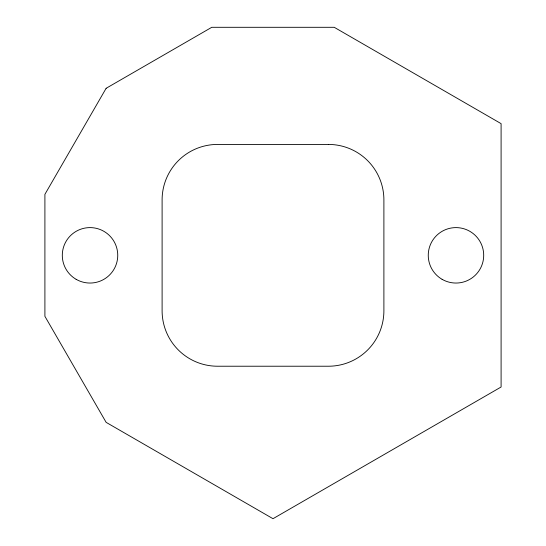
<?xml version="1.0" encoding="UTF-8"?>
<svg xmlns="http://www.w3.org/2000/svg" width="546" height="546" viewBox="0 0 546 546"><rect width="100%" height="100%" fill="white"/><g stroke="black" fill="none" stroke-linecap="round" stroke-linejoin="round"><path stroke-width="0.82" d="M106.136 88.295L44.908 194.335L44.908 316.318L106.136 422.358L273 518.7L501.092 387.012L501.092 123.642L334.227 27.3L211.773 27.3L106.136 88.295M328.446 144.431L217.554 144.431A55.446 55.446 0 0 0 162.107 199.877L162.107 310.776A55.446 55.446 0 0 0 217.554 366.223L328.446 366.223A55.446 55.446 0 0 0 383.893 310.776L383.893 199.877A55.446 55.446 0 0 0 328.446 144.431M76.16 279.334A27.723 27.723 0 0 0 117.745 255.323A27.723 27.723 0 0 0 76.16 231.32A27.723 27.723 0 0 0 76.16 279.334M442.117 279.334A27.723 27.723 0 0 0 483.701 255.323A27.723 27.723 0 0 0 442.117 231.32A27.723 27.723 0 0 0 442.117 279.334"/></g></svg>
